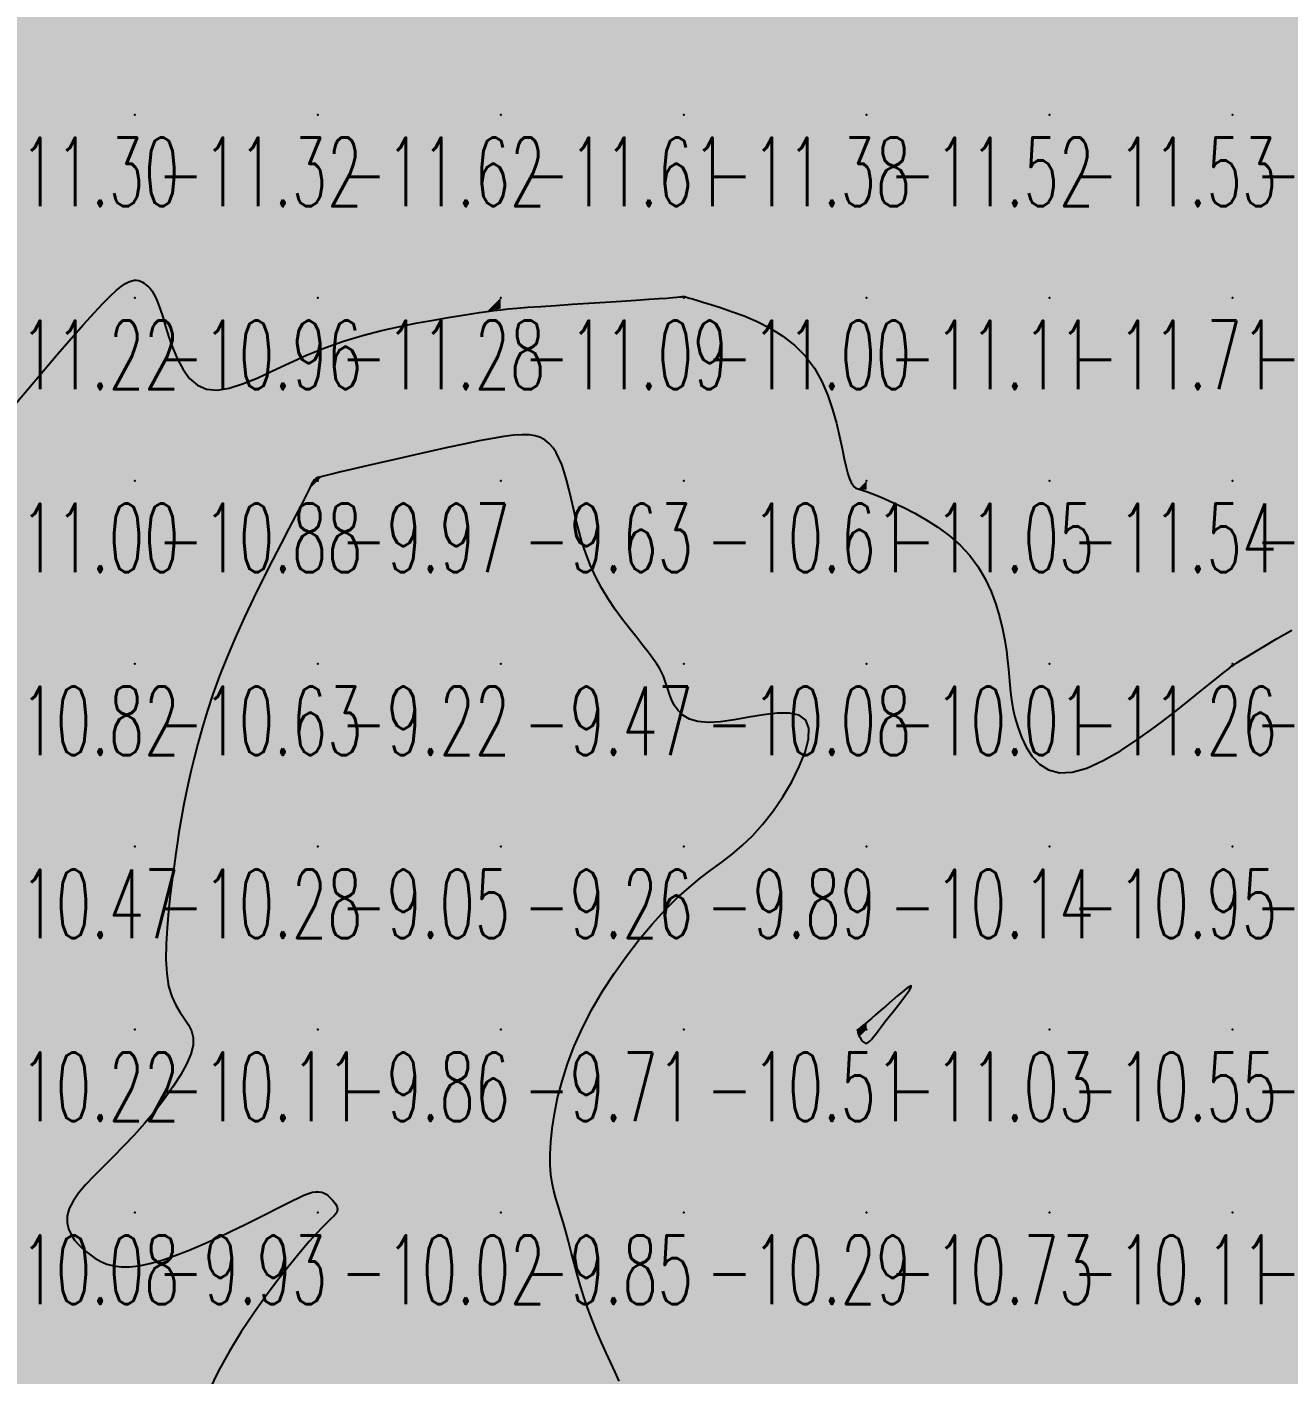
# Model space of a CAD drawing. Header units: millimetres. Extents: x 88261 to 90953, y 390274 to 392322.
# Drawn here: x 89844.4 to 89913.3, y 391308.4 to 391382 of the extents above; entities that cross this region are included whole.
import ezdxf
from ezdxf.enums import TextEntityAlignment as Align

# ---------------------------------------------------------------- set-up
doc = ezdxf.new("R2010")
doc.units = ezdxf.units.MM
doc.header["$LTSCALE"] = 25
for name, color, linetype in [('CN_03_00', 7, 'Continuous'), ('CN_04_00', 242, 'Continuous'), ('COTEAlt', 7, 'Continuous'), ('TN_COLORIAGE', 7, 'Continuous')]:
    doc.layers.add(name, color=color, linetype=linetype)
doc.styles.add('Simplex 1.0', font='Simplex.shx', dxfattribs={"width": 0.99, "height": 2.5})
doc.styles.get("Standard").update_dxf_attribs({"font": 'times.ttf'})

# ---------------------------------------------------------------- blocks, each defined once
blk = doc.blocks.new('COTE')
at = {"color": 0}
blk.add_point((0, 0), dxfattribs=at)
at = {"layer": 'COTEAlt'}
blk.add_attdef('ALT', text='', height=3.75, dxfattribs=at).set_placement((1.25, -1.25), align=Align.TOP_LEFT)

msp = doc.modelspace()

# ---------------------------------------------------------------- linework, layer by layer
at = {"layer": 'CN_03_00', "elevation": -11, "flags": 128}
msp.add_lwpolyline([(89843.638, 391361.329), (89844.431, 391362.273), (89845.237, 391363.227), (89846.028, 391364.154), (89846.773, 391365.017), (89847.445, 391365.78), (89848.02, 391366.414), (89848.503, 391366.925), (89848.905, 391367.327), (89849.237, 391367.632), (89849.509, 391367.856), (89849.732, 391368.01), (89849.918, 391368.11), (89850.076, 391368.168), (89850.217, 391368.196), (89850.344, 391368.2), (89850.458, 391368.183), (89850.563, 391368.148), (89850.66, 391368.098), (89850.75, 391368.036), (89850.837, 391367.966), (89850.922, 391367.891), (89851.008, 391367.811), (89851.096, 391367.718), (89851.187, 391367.599), (89851.285, 391367.441), (89851.391, 391367.234), (89851.506, 391366.965), (89851.633, 391366.621), (89851.774, 391366.192), (89851.932, 391365.672), (89852.113, 391365.089), (89852.327, 391364.478), (89852.581, 391363.875), (89852.884, 391363.314), (89853.244, 391362.831), (89853.671, 391362.461), (89854.171, 391362.24), (89854.751, 391362.191), (89855.408, 391362.296), (89856.135, 391362.526), (89856.928, 391362.85), (89857.779, 391363.24), (89858.683, 391363.665), (89859.634, 391364.097), (89860.627, 391364.505), (89861.652, 391364.865), (89862.692, 391365.177), (89863.726, 391365.444), (89864.732, 391365.671), (89865.69, 391365.862), (89866.579, 391366.021), (89867.378, 391366.153), (89868.065, 391366.262), (89868.63, 391366.352), (89869.096, 391366.425), (89869.498, 391366.487), (89869.87, 391366.539), (89870.245, 391366.584), (89870.657, 391366.627), (89871.139, 391366.669), (89871.727, 391366.715), (89872.442, 391366.766), (89873.26, 391366.822), (89874.145, 391366.881), (89875.063, 391366.941), (89875.977, 391367), (89876.853, 391367.056), (89877.654, 391367.109), (89878.346, 391367.154), (89878.901, 391367.193), (89879.329, 391367.224), (89879.646, 391367.249), (89879.872, 391367.268), (89880.022, 391367.283), (89880.115, 391367.293), (89880.169, 391367.3), (89880.2, 391367.305), (89880.224, 391367.308), (89880.244, 391367.31), (89880.261, 391367.31), (89880.276, 391367.309), (89880.29, 391367.306), (89880.304, 391367.303), (89880.318, 391367.299), (89880.334, 391367.294), (89880.355, 391367.288), (89880.391, 391367.277), (89880.457, 391367.256), (89880.567, 391367.223), (89880.735, 391367.171), (89880.975, 391367.098), (89881.299, 391366.998), (89881.723, 391366.867), (89882.253, 391366.702), (89882.869, 391366.495), (89883.546, 391366.241), (89884.257, 391365.934), (89884.974, 391365.567), (89885.673, 391365.133), (89886.327, 391364.628), (89886.908, 391364.044), (89887.397, 391363.381), (89887.8, 391362.658), (89888.127, 391361.899), (89888.389, 391361.13), (89888.598, 391360.375), (89888.765, 391359.658), (89888.902, 391359.004), (89889.019, 391358.438), (89889.126, 391357.979), (89889.226, 391357.618), (89889.319, 391357.344), (89889.407, 391357.144), (89889.49, 391357.004), (89889.568, 391356.911), (89889.643, 391356.853), (89889.716, 391356.817), (89889.788, 391356.79), (89889.871, 391356.765), (89889.975, 391356.734), (89890.114, 391356.69), (89890.298, 391356.626), (89890.54, 391356.536), (89890.851, 391356.412), (89891.243, 391356.247), (89891.723, 391356.035), (89892.275, 391355.774), (89892.877, 391355.464), (89893.508, 391355.103), (89894.146, 391354.692), (89894.77, 391354.229), (89895.358, 391353.714), (89895.889, 391353.146), (89896.346, 391352.526), (89896.731, 391351.868), (89897.05, 391351.186), (89897.31, 391350.494), (89897.518, 391349.808), (89897.679, 391349.143), (89897.801, 391348.512), (89897.891, 391347.932), (89897.954, 391347.412), (89897.999, 391346.942), (89898.034, 391346.506), (89898.068, 391346.09), (89898.108, 391345.678), (89898.164, 391345.255), (89898.244, 391344.806), (89898.355, 391344.316), (89898.506, 391343.778), (89898.707, 391343.218), (89898.967, 391342.67), (89899.296, 391342.168), (89899.702, 391341.746), (89900.196, 391341.44), (89900.787, 391341.282), (89901.484, 391341.307), (89902.29, 391341.537), (89903.178, 391341.942), (89904.117, 391342.479), (89905.072, 391343.106), (89906.011, 391343.78), (89906.902, 391344.459), (89907.71, 391345.101), (89908.403, 391345.661), (89908.957, 391346.109), (89909.382, 391346.45), (89909.694, 391346.698), (89909.913, 391346.87), (89910.057, 391346.981), (89910.143, 391347.045), (89910.189, 391347.079), (89910.215, 391347.099), (89910.237, 391347.117), (89910.276, 391347.147), (89910.351, 391347.2), (89910.482, 391347.285), (89910.688, 391347.415), (89910.99, 391347.6), (89911.406, 391347.851), (89911.957, 391348.179), (89912.656, 391348.59), (89913.485, 391349.072)], dxfattribs=at)
msp.add_lwpolyline([(89891.477, 391327.954), (89891.729, 391328.273), (89891.983, 391328.596), (89892.222, 391328.903), (89892.429, 391329.179), (89892.586, 391329.403), (89892.677, 391329.56), (89892.686, 391329.63), (89892.601, 391329.601), (89892.434, 391329.488), (89892.203, 391329.307), (89891.928, 391329.077), (89891.625, 391328.818), (89891.314, 391328.547), (89891.012, 391328.284), (89890.737, 391328.046), (89890.505, 391327.848), (89890.314, 391327.689), (89890.16, 391327.563), (89890.04, 391327.464), (89889.948, 391327.387), (89889.88, 391327.326), (89889.833, 391327.275), (89889.801, 391327.228), (89889.781, 391327.182), (89889.773, 391327.134), (89889.773, 391327.084), (89889.783, 391327.033), (89889.8, 391326.98), (89889.823, 391326.924), (89889.852, 391326.866), (89889.886, 391326.805), (89889.923, 391326.742), (89889.964, 391326.679), (89890.009, 391326.62), (89890.057, 391326.568), (89890.109, 391326.528), (89890.164, 391326.501), (89890.223, 391326.493), (89890.285, 391326.506), (89890.351, 391326.544), (89890.424, 391326.609), (89890.509, 391326.702), (89890.609, 391326.825), (89890.728, 391326.981), (89890.871, 391327.17), (89891.041, 391327.394), (89891.243, 391327.657), (89891.477, 391327.954)], close=True, dxfattribs=at)
at = {"layer": 'CN_04_00', "elevation": -10, "flags": 128}
msp.add_lwpolyline([(89876.716, 391308.026), (89876.499, 391308.518), (89876.263, 391309.036), (89876.014, 391309.578), (89875.759, 391310.142), (89875.505, 391310.726), (89875.257, 391311.327), (89875.024, 391311.945), (89874.809, 391312.576), (89874.612, 391313.212), (89874.43, 391313.847), (89874.261, 391314.471), (89874.102, 391315.078), (89873.952, 391315.659), (89873.806, 391316.207), (89873.663, 391316.713), (89873.522, 391317.174), (89873.386, 391317.603), (89873.26, 391318.016), (89873.149, 391318.429), (89873.056, 391318.861), (89872.989, 391319.327), (89872.95, 391319.844), (89872.945, 391320.429), (89872.978, 391321.095), (89873.055, 391321.836), (89873.18, 391322.643), (89873.359, 391323.507), (89873.597, 391324.417), (89873.898, 391325.365), (89874.268, 391326.341), (89874.712, 391327.335), (89875.231, 391328.338), (89875.815, 391329.335), (89876.45, 391330.314), (89877.121, 391331.259), (89877.815, 391332.158), (89878.517, 391332.996), (89879.214, 391333.759), (89879.891, 391334.433), (89880.539, 391335.011), (89881.157, 391335.513), (89881.753, 391335.966), (89882.33, 391336.398), (89882.895, 391336.835), (89883.452, 391337.304), (89884.006, 391337.832), (89884.563, 391338.447), (89885.121, 391339.164), (89885.66, 391339.955), (89886.151, 391340.785), (89886.567, 391341.613), (89886.88, 391342.402), (89887.062, 391343.114), (89887.086, 391343.712), (89886.924, 391344.156), (89886.559, 391344.421), (89886.024, 391344.533), (89885.359, 391344.527), (89884.607, 391344.44), (89883.811, 391344.309), (89883.012, 391344.171), (89882.254, 391344.063), (89881.577, 391344.022), (89881.016, 391344.074), (89880.565, 391344.212), (89880.21, 391344.419), (89879.937, 391344.676), (89879.731, 391344.967), (89879.578, 391345.273), (89879.464, 391345.578), (89879.375, 391345.863), (89879.297, 391346.117), (89879.221, 391346.346), (89879.138, 391346.561), (89879.04, 391346.775), (89878.918, 391346.999), (89878.763, 391347.245), (89878.567, 391347.525), (89878.322, 391347.851), (89878.023, 391348.23), (89877.678, 391348.662), (89877.302, 391349.139), (89876.909, 391349.656), (89876.511, 391350.207), (89876.121, 391350.786), (89875.754, 391351.388), (89875.422, 391352.007), (89875.137, 391352.636), (89874.893, 391353.27), (89874.686, 391353.901), (89874.509, 391354.524), (89874.355, 391355.132), (89874.218, 391355.717), (89874.092, 391356.275), (89873.969, 391356.797), (89873.846, 391357.279), (89873.717, 391357.719), (89873.579, 391358.117), (89873.431, 391358.472), (89873.269, 391358.784), (89873.09, 391359.052), (89872.891, 391359.277), (89872.669, 391359.457), (89872.421, 391359.593), (89872.136, 391359.686), (89871.804, 391359.737), (89871.414, 391359.747), (89870.957, 391359.719), (89870.421, 391359.652), (89869.795, 391359.55), (89869.069, 391359.413), (89868.24, 391359.243), (89867.333, 391359.049), (89866.38, 391358.838), (89865.414, 391358.62), (89864.467, 391358.404), (89863.572, 391358.196), (89862.761, 391358.007), (89862.067, 391357.845), (89861.514, 391357.716), (89861.09, 391357.617), (89860.779, 391357.545), (89860.56, 391357.494), (89860.416, 391357.459), (89860.327, 391357.436), (89860.274, 391357.42), (89860.24, 391357.406), (89860.208, 391357.391), (89860.175, 391357.373), (89860.143, 391357.352), (89860.111, 391357.329), (89860.08, 391357.303), (89860.051, 391357.274), (89860.023, 391357.242), (89859.998, 391357.207), (89859.973, 391357.167), (89859.942, 391357.106), (89859.892, 391357.006), (89859.815, 391356.851), (89859.7, 391356.622), (89859.538, 391356.301), (89859.317, 391355.872), (89859.027, 391355.316), (89858.664, 391354.623), (89858.238, 391353.808), (89857.767, 391352.893), (89857.266, 391351.902), (89856.751, 391350.857), (89856.239, 391349.78), (89855.747, 391348.693), (89855.289, 391347.62), (89854.88, 391346.579), (89854.519, 391345.579), (89854.203, 391344.624), (89853.927, 391343.718), (89853.688, 391342.867), (89853.483, 391342.075), (89853.307, 391341.346), (89853.158, 391340.685), (89853.031, 391340.093), (89852.922, 391339.552), (89852.827, 391339.042), (89852.741, 391338.54), (89852.66, 391338.026), (89852.579, 391337.478), (89852.493, 391336.875), (89852.399, 391336.196), (89852.294, 391335.426), (89852.187, 391334.587), (89852.088, 391333.704), (89852.008, 391332.807), (89851.958, 391331.922), (89851.948, 391331.077), (89851.99, 391330.3), (89852.094, 391329.618), (89852.264, 391329.05), (89852.483, 391328.58), (89852.725, 391328.182), (89852.967, 391327.831), (89853.183, 391327.502), (89853.348, 391327.169), (89853.439, 391326.807), (89853.43, 391326.391), (89853.303, 391325.903), (89853.068, 391325.349), (89852.739, 391324.744), (89852.33, 391324.104), (89851.858, 391323.441), (89851.337, 391322.772), (89850.782, 391322.109), (89850.208, 391321.469), (89849.629, 391320.861), (89849.062, 391320.288), (89848.518, 391319.747), (89848.013, 391319.237), (89847.56, 391318.755), (89847.175, 391318.299), (89846.869, 391317.867), (89846.659, 391317.458), (89846.553, 391317.07), (89846.544, 391316.703), (89846.617, 391316.357), (89846.76, 391316.033), (89846.959, 391315.731), (89847.203, 391315.451), (89847.478, 391315.194), (89847.77, 391314.961), (89848.071, 391314.751), (89848.386, 391314.572), (89848.724, 391314.428), (89849.093, 391314.325), (89849.504, 391314.27), (89849.965, 391314.268), (89850.485, 391314.326), (89851.074, 391314.449), (89851.735, 391314.641), (89852.454, 391314.891), (89853.211, 391315.187), (89853.988, 391315.515), (89854.765, 391315.863), (89855.522, 391316.217), (89856.241, 391316.564), (89856.901, 391316.893), (89857.489, 391317.19), (89858.005, 391317.455), (89858.456, 391317.687), (89858.848, 391317.886), (89859.188, 391318.052), (89859.482, 391318.184), (89859.735, 391318.282), (89859.955, 391318.347), (89860.147, 391318.378), (89860.314, 391318.379), (89860.461, 391318.355), (89860.589, 391318.308), (89860.702, 391318.245), (89860.803, 391318.168), (89860.895, 391318.082), (89860.982, 391317.991), (89861.065, 391317.899), (89861.143, 391317.806), (89861.211, 391317.712), (89861.265, 391317.619), (89861.304, 391317.525), (89861.322, 391317.432), (89861.316, 391317.339), (89861.283, 391317.246), (89861.219, 391317.151), (89861.117, 391317.039), (89860.97, 391316.895), (89860.77, 391316.701), (89860.511, 391316.44), (89860.184, 391316.097), (89859.784, 391315.653), (89859.301, 391315.092), (89858.735, 391314.403), (89858.104, 391313.601), (89857.433, 391312.706), (89856.744, 391311.738), (89856.063, 391310.717), (89855.414, 391309.664), (89854.82, 391308.599), (89854.306, 391307.542)], dxfattribs=at)
at = {"layer": 'TN_COLORIAGE', "color": 201}
for points in [[(89840.249, 391377.239, -11.504), (89850.249, 391377.239, -11.504), (89850.249, 391387.239, -11.504)], [(89840.249, 391387.239, -11.504), (89840.249, 391377.239, -11.504), (89850.249, 391387.239, -11.504)], [(89850.249, 391377.239, -11.251), (89860.249, 391377.239, -11.251), (89860.249, 391387.239, -11.251)], [(89850.249, 391387.239, -11.251), (89850.249, 391377.239, -11.251), (89860.249, 391387.239, -11.251)], [(89860.249, 391377.239, -11.457), (89870.249, 391377.239, -11.457), (89870.249, 391387.239, -11.457)], [(89860.249, 391387.239, -11.457), (89860.249, 391377.239, -11.457), (89870.249, 391387.239, -11.457)], [(89870.249, 391377.239, -11.347), (89880.249, 391377.239, -11.347), (89880.249, 391387.239, -11.347)], [(89870.249, 391387.239, -11.347), (89870.249, 391377.239, -11.347), (89880.249, 391387.239, -11.347)], [(89880.249, 391377.239, -11.979), (89890.249, 391377.239, -11.979), (89890.249, 391387.239, -11.979)], [(89880.249, 391387.239, -11.979), (89880.249, 391377.239, -11.979), (89890.249, 391387.239, -11.979)], [(89891.155, 391387.239, -11.517), (89897.255, 391384.246, -11.517), (89890.249, 391387.239, -11.517), (89890.249, 391377.239, -11.517)], [(89900.249, 391377.239, -11.292), (89910.249, 391377.239, -11.292), (89910.249, 391387.239, -11.292)], [(89900.249, 391384.193, -11.292), (89902.508, 391387.239, -11.292), (89900.249, 391377.239, -11.292), (89910.249, 391387.239, -11.292)], [(89910.249, 391377.239, -11), (89914.332, 391381.323, -11), (89910.249, 391387.239, -11), (89914.072, 391387.239, -11)], [(89900.249, 391384.193, -11.517), (89897.255, 391384.246, -11.517), (89900.249, 391377.239, -11.517), (89890.249, 391377.239, -11.517)], [(89914.332, 391381.323, -11.326), (89919.283, 391377.239, -11.326), (89910.249, 391377.239, -11.326)], [(89850.249, 391377.239, -11), (89850.249, 391368.464, -11), (89840.249, 391367.239, -11), (89848.543, 391367.239, -11)], [(89840.249, 391377.239, -11.32), (89840.249, 391367.239, -11.32), (89850.249, 391377.239, -11.32)], [(89860.249, 391377.239, -11), (89850.919, 391367.91, -11), (89850.249, 391377.239, -11), (89850.249, 391368.464, -11)], [(89860.249, 391377.239, -11), (89850.919, 391367.91, -11), (89860.249, 391367.239, -11), (89851.608, 391367.239, -11)], [(89860.249, 391367.239, -11.613), (89870.249, 391367.239, -11.613), (89870.249, 391377.239, -11.613)], [(89860.249, 391377.239, -11.613), (89860.249, 391367.239, -11.613), (89870.249, 391377.239, -11.613)], [(89880.249, 391377.239, -11), (89880.249, 391367.323, -11), (89870.249, 391367.239, -11), (89879.894, 391367.239, -11)], [(89870.249, 391377.239, -11.377), (89870.249, 391367.239, -11.377), (89880.249, 391377.239, -11.377)], [(89890.249, 391377.239, -11), (89880.31, 391367.3, -11), (89880.249, 391377.239, -11), (89880.249, 391367.323, -11)], [(89890.249, 391377.239, -11), (89880.31, 391367.3, -11), (89890.249, 391367.239, -11), (89880.518, 391367.239, -11)], [(89890.249, 391367.239, -11.529), (89900.249, 391367.239, -11.529), (89900.249, 391377.239, -11.529)], [(89890.249, 391377.239, -11.529), (89890.249, 391367.239, -11.529), (89900.249, 391377.239, -11.529)], [(89900.249, 391367.239, -11.326), (89910.249, 391367.239, -11.326), (89910.249, 391377.239, -11.326)], [(89900.249, 391377.239, -11.326), (89900.249, 391367.239, -11.326), (89910.249, 391377.239, -11.326)], [(89910.249, 391367.239, -11), (89919.901, 391376.891, -11), (89910.249, 391377.239, -11), (89919.283, 391377.239, -11)], [(89910.249, 391367.239, -11), (89919.901, 391376.891, -11), (89920.249, 391367.239, -11), (89920.249, 391376.263, -11)], [(89848.543, 391367.239, -11.217), (89840.249, 391357.257, -11.217), (89840.249, 391367.239, -11.217)], [(89853.292, 391360.283, -11.284), (89851.608, 391367.239, -11.284), (89860.249, 391367.239, -11.284)], [(89860.249, 391365.07, -11.284), (89853.292, 391360.283, -11.284), (89860.249, 391367.239, -11.284)], [(89860.249, 391367.239, -11), (89860.249, 391365.07, -11), (89870.249, 391367.239, -11), (89869.473, 391366.464, -11)], [(89870.249, 391366.647, -11.086), (89869.473, 391366.464, -11.086), (89870.249, 391367.239, -11.086)], [(89870.249, 391366.647, -11.086), (89879.894, 391367.239, -11.086), (89870.249, 391367.239, -11.086)], [(89887.956, 391364.947, -11.115), (89880.518, 391367.239, -11.115), (89890.249, 391367.239, -11.115)], [(89890.249, 391367.239, -11), (89887.956, 391364.947, -11), (89890.249, 391357.239, -11), (89889.105, 391357.239, -11)], [(89890.249, 391357.239, -11.711), (89900.249, 391357.239, -11.711), (89900.249, 391367.239, -11.711)], [(89890.249, 391367.239, -11.711), (89890.249, 391357.239, -11.711), (89900.249, 391367.239, -11.711)], [(89900.249, 391357.239, -11.966), (89910.249, 391357.239, -11.966), (89910.249, 391367.239, -11.966)], [(89900.249, 391367.239, -11.966), (89900.249, 391357.239, -11.966), (89910.249, 391367.239, -11.966)], [(89910.249, 391357.239, -11.322), (89920.249, 391357.239, -11.322), (89920.249, 391367.239, -11.322)], [(89910.249, 391367.239, -11.322), (89910.249, 391357.239, -11.322), (89920.249, 391367.239, -11.322)], [(89889.735, 391356.726, -11.05), (89889.105, 391357.239, -11.05), (89890.249, 391357.239, -11.05)], [(89890.249, 391356.759, -11.05), (89889.735, 391356.726, -11.05), (89890.249, 391357.239, -11.05)], [(89900.249, 391357.239, -11), (89896.728, 391353.719, -11), (89890.249, 391357.239, -11), (89890.249, 391356.759, -11)], [(89900.249, 391357.239, -11), (89896.728, 391353.719, -11), (89900.249, 391347.239, -11), (89898.172, 391347.239, -11)], [(89900.249, 391347.239, -11.671), (89910.249, 391347.239, -11.671), (89910.249, 391357.239, -11.671)], [(89900.249, 391357.239, -11.671), (89900.249, 391347.239, -11.671), (89910.249, 391357.239, -11.671)], [(89920.249, 391357.239, -11), (89920.249, 391353.02, -11), (89910.249, 391347.239, -11), (89910.312, 391347.239, -11)], [(89910.249, 391357.239, -11.174), (89910.249, 391347.239, -11.174), (89920.249, 391357.239, -11.174)], [(89897.927, 391344.918, -11.259), (89900.249, 391338.989, -11.259), (89900.249, 391347.239, -11.259)], [(89898.172, 391347.239, -11.259), (89897.927, 391344.918, -11.259), (89900.249, 391347.239, -11.259)], [(89900.249, 391347.239, -11), (89900.249, 391338.989, -11), (89910.249, 391347.239, -11), (89909.981, 391346.971, -11)], [(89910.249, 391347.095, -11.002), (89909.981, 391346.971, -11.002), (89910.249, 391347.239, -11.002)], [(89910.312, 391347.239, -11.002), (89910.249, 391347.095, -11.002), (89910.249, 391347.239, -11.002)], [(89890.865, 391327.239, -11.03), (89893.751, 391330.741, -11.03), (89890.249, 391327.239, -11.03)], [(89890.249, 391327.573, -11.03), (89893.751, 391330.741, -11.03), (89890.249, 391327.239, -11.03)], [(89890.249, 391327.573, -11.03), (89889.677, 391327.239, -11.03), (89890.249, 391327.239, -11.03)], [(89889.847, 391326.838, -11.03), (89889.677, 391327.239, -11.03), (89890.249, 391327.239, -11.03)], [(89889.847, 391326.838, -11.03), (89890.249, 391326.24, -11.03), (89890.249, 391327.239, -11.03)], [(89890.865, 391327.239, -11.03), (89890.249, 391326.24, -11.03), (89890.249, 391327.239, -11.03)]]:
    msp.add_solid(points, dxfattribs=at)
at = {"layer": 'TN_COLORIAGE', "color": 191}
for points in [[(89848.543, 391367.239, -10.955), (89850.249, 391368.464, -10.955), (89850.249, 391367.239, -10.955)], [(89850.249, 391368.464, -10.955), (89850.919, 391367.91, -10.955), (89850.249, 391367.239, -10.955)], [(89851.608, 391367.239, -10.955), (89850.919, 391367.91, -10.955), (89850.249, 391367.239, -10.955)], [(89840.249, 391357.239, -10.955), (89850.249, 391357.239, -10.955), (89850.249, 391367.239, -10.955)], [(89840.249, 391357.257, -10.955), (89848.543, 391367.239, -10.955), (89840.249, 391357.239, -10.955), (89850.249, 391367.239, -10.955)], [(89851.608, 391367.239, -10.876), (89853.292, 391360.283, -10.876), (89850.249, 391367.239, -10.876), (89850.249, 391357.239, -10.876)], [(89869.473, 391366.464, -10), (89860.476, 391357.467, -10), (89870.249, 391366.647, -10), (89870.249, 391359.769, -10)], [(89879.894, 391367.239, -10), (89870.249, 391366.647, -10), (89880.249, 391367.239, -10), (89870.249, 391359.769, -10)], [(89870.249, 391359.769, -10.997), (89872.944, 391359.934, -10.997), (89880.249, 391367.239, -10.997)], [(89880.249, 391367.239, -10), (89872.944, 391359.934, -10), (89880.249, 391357.239, -10), (89873.993, 391357.239, -10)], [(89879.894, 391367.239, -10.997), (89880.249, 391367.323, -10.997), (89880.249, 391367.239, -10.997)], [(89880.249, 391367.323, -10.997), (89880.31, 391367.3, -10.997), (89880.249, 391367.239, -10.997)], [(89880.518, 391367.239, -10.997), (89880.31, 391367.3, -10.997), (89880.249, 391367.239, -10.997)], [(89880.518, 391367.239, -10.614), (89887.956, 391364.947, -10.614), (89880.249, 391367.239, -10.614), (89880.249, 391357.239, -10.614)], [(89869.473, 391366.464, -10), (89860.249, 391365.07, -10), (89860.476, 391357.467, -10), (89860.249, 391357.433, -10)], [(89853.292, 391360.283, -10), (89860.249, 391365.07, -10), (89850.249, 391357.239, -10), (89860.249, 391357.433, -10)], [(89889.105, 391357.239, -10.614), (89887.956, 391364.947, -10.614), (89880.249, 391357.239, -10.614)], [(89840.249, 391347.239, -10.876), (89850.249, 391347.239, -10.876), (89850.249, 391357.239, -10.876)], [(89840.249, 391357.239, -10.876), (89840.249, 391347.239, -10.876), (89850.249, 391357.239, -10.876)], [(89860.249, 391357.433, -10.876), (89859.968, 391357.239, -10.876), (89850.249, 391357.239, -10.876)], [(89850.249, 391357.239, -10), (89859.968, 391357.239, -10), (89850.249, 391347.239, -10), (89859.864, 391356.855, -10)], [(89874.9, 391351.89, -10.614), (89873.993, 391357.239, -10.614), (89880.249, 391357.239, -10.614)], [(89880.249, 391357.239, -10), (89874.9, 391351.89, -10), (89880.249, 391347.239, -10), (89878.942, 391347.239, -10)], [(89889.105, 391357.239, -10.08), (89889.735, 391356.726, -10.08), (89880.249, 391357.239, -10.08), (89880.249, 391347.239, -10.08)], [(89854.739, 391347.239, -10.632), (89859.864, 391356.855, -10.632), (89850.249, 391347.239, -10.632)], [(89889.735, 391356.726, -10.012), (89890.249, 391356.759, -10.012), (89880.249, 391347.239, -10.012), (89890.249, 391347.239, -10.012)], [(89890.249, 391356.759, -10.012), (89896.728, 391353.719, -10.012), (89890.249, 391347.239, -10.012)], [(89898.172, 391347.239, -10.012), (89896.728, 391353.719, -10.012), (89890.249, 391347.239, -10.012)], [(89910.312, 391347.239, -10.761), (89920.249, 391353.02, -10.761), (89920.249, 391347.239, -10.761)], [(89840.249, 391337.239, -10.632), (89850.249, 391337.239, -10.632), (89850.249, 391347.239, -10.632)], [(89840.249, 391347.239, -10.632), (89840.249, 391337.239, -10.632), (89850.249, 391347.239, -10.632)], [(89850.249, 391347.239, -10), (89854.739, 391347.239, -10), (89850.249, 391337.239, -10), (89852.917, 391339.908, -10)], [(89879.265, 391346.255, -10.08), (89878.942, 391347.239, -10.08), (89880.249, 391347.239, -10.08)], [(89879.265, 391346.255, -10.08), (89880.249, 391342.92, -10.08), (89880.249, 391347.239, -10.08)], [(89880.249, 391347.239, -10), (89880.249, 391342.92, -10), (89890.249, 391347.239, -10), (89889.203, 391346.194, -10)], [(89890.249, 391337.239, -10), (89884.481, 391337.239, -10), (89890.249, 391347.239, -10), (89889.203, 391346.194, -10)], [(89897.927, 391344.918, -10.012), (89898.172, 391347.239, -10.012), (89890.249, 391337.239, -10.012), (89890.249, 391347.239, -10.012)], [(89909.981, 391346.971, -10.896), (89910.249, 391347.095, -10.896), (89900.249, 391337.239, -10.896), (89910.249, 391337.239, -10.896)], [(89909.981, 391346.971, -10.945), (89900.249, 391338.989, -10.945), (89900.249, 391337.239, -10.945)], [(89910.249, 391337.239, -10.761), (89920.249, 391337.239, -10.761), (89920.249, 391347.239, -10.761)], [(89910.249, 391347.095, -10.761), (89910.312, 391347.239, -10.761), (89910.249, 391337.239, -10.761), (89920.249, 391347.239, -10.761)], [(89900.249, 391338.989, -10.144), (89897.927, 391344.918, -10.144), (89900.249, 391337.239, -10.144), (89890.249, 391337.239, -10.144)], [(89852.54, 391337.239, -10.282), (89852.917, 391339.908, -10.282), (89850.249, 391337.239, -10.282)], [(89840.249, 391327.239, -10.282), (89850.249, 391327.239, -10.282), (89850.249, 391337.239, -10.282)], [(89840.249, 391337.239, -10.282), (89840.249, 391327.239, -10.282), (89850.249, 391337.239, -10.282)], [(89850.249, 391337.239, -10), (89852.54, 391337.239, -10), (89850.249, 391327.239, -10), (89851.317, 391328.308, -10)], [(89889.677, 391327.239, -10.144), (89890.249, 391327.573, -10.144), (89880.249, 391327.239, -10.144), (89890.249, 391337.239, -10.144)], [(89880.249, 391327.239, -10), (89880.249, 391335.529, -10), (89890.249, 391337.239, -10), (89884.481, 391337.239, -10)], [(89893.751, 391330.741, -10.144), (89890.249, 391327.573, -10.144), (89900.249, 391337.239, -10.144), (89890.249, 391337.239, -10.144)], [(89893.751, 391330.741, -10.55), (89890.865, 391327.239, -10.55), (89900.249, 391337.239, -10.55), (89900.249, 391327.239, -10.55)], [(89900.249, 391327.239, -10.896), (89910.249, 391327.239, -10.896), (89910.249, 391337.239, -10.896)], [(89900.249, 391337.239, -10.896), (89900.249, 391327.239, -10.896), (89910.249, 391337.239, -10.896)], [(89910.249, 391327.239, -10.771), (89920.249, 391327.239, -10.771), (89920.249, 391337.239, -10.771)], [(89910.249, 391337.239, -10.771), (89910.249, 391327.239, -10.771), (89920.249, 391337.239, -10.771)], [(89873.872, 391327.239, -10.512), (89880.249, 391335.529, -10.512), (89880.249, 391327.239, -10.512)], [(89851.317, 391328.308, -10.114), (89854.753, 391327.239, -10.114), (89850.249, 391327.239, -10.114)], [(89850.249, 391327.239, -10), (89850.249, 391321.083, -10), (89840.249, 391317.239, -10), (89845.497, 391317.239, -10)], [(89840.249, 391327.239, -10.114), (89840.249, 391317.239, -10.114), (89850.249, 391327.239, -10.114)], [(89854.753, 391327.239, -10.114), (89850.249, 391321.083, -10.114), (89850.249, 391327.239, -10.114)], [(89880.249, 391327.239, -10), (89872.534, 391319.524, -10), (89880.249, 391317.239, -10), (89873.66, 391317.239, -10)], [(89873.872, 391327.239, -10.512), (89872.534, 391319.524, -10.512), (89880.249, 391327.239, -10.512)], [(89889.677, 391327.239, -10.293), (89889.847, 391326.838, -10.293), (89880.249, 391327.239, -10.293), (89880.249, 391317.239, -10.293)], [(89890.249, 391317.239, -10.55), (89900.249, 391317.239, -10.55), (89900.249, 391327.239, -10.55)], [(89890.249, 391326.24, -10.55), (89890.865, 391327.239, -10.55), (89890.249, 391317.239, -10.55), (89900.249, 391327.239, -10.55)], [(89900.249, 391317.239, -10.577), (89910.249, 391317.239, -10.577), (89910.249, 391327.239, -10.577)], [(89900.249, 391327.239, -10.577), (89900.249, 391317.239, -10.577), (89910.249, 391327.239, -10.577)], [(89910.249, 391317.239, -10.99), (89920.249, 391317.239, -10.99), (89920.249, 391327.239, -10.99)], [(89910.249, 391327.239, -10.99), (89910.249, 391317.239, -10.99), (89920.249, 391327.239, -10.99)], [(89890.249, 391326.24, -10.293), (89889.847, 391326.838, -10.293), (89890.249, 391317.239, -10.293), (89880.249, 391317.239, -10.293)], [(89860.249, 391318.711, -10.024), (89857.728, 391317.239, -10.024), (89860.249, 391317.239, -10.024)], [(89861.008, 391317.999, -10.024), (89860.249, 391318.711, -10.024), (89860.249, 391317.239, -10.024)], [(89861.008, 391317.999, -10.024), (89861.611, 391317.239, -10.024), (89860.249, 391317.239, -10.024)], [(89840.249, 391307.239, -10), (89847.719, 391314.709, -10), (89840.249, 391317.239, -10), (89845.497, 391317.239, -10)], [(89850.249, 391307.239, -10), (89853.201, 391307.239, -10), (89860.249, 391317.239, -10), (89860.249, 391316.518, -10)], [(89850.249, 391307.239, -10), (89850.249, 391313.687, -10), (89860.249, 391317.239, -10), (89857.728, 391317.239, -10)], [(89860.249, 391316.518, -10.024), (89861.611, 391317.239, -10.024), (89860.249, 391317.239, -10.024)], [(89874.807, 391311.798, -10.293), (89873.66, 391317.239, -10.293), (89880.249, 391317.239, -10.293)], [(89880.249, 391317.239, -10), (89874.807, 391311.798, -10), (89880.249, 391307.239, -10), (89877.252, 391307.239, -10)], [(89880.249, 391307.239, -10.734), (89890.249, 391307.239, -10.734), (89890.249, 391317.239, -10.734)], [(89880.249, 391317.239, -10.734), (89880.249, 391307.239, -10.734), (89890.249, 391317.239, -10.734)], [(89890.249, 391307.239, -10.111), (89900.249, 391307.239, -10.111), (89900.249, 391317.239, -10.111)], [(89890.249, 391317.239, -10.111), (89890.249, 391307.239, -10.111), (89900.249, 391317.239, -10.111)], [(89900.249, 391307.239, -10.319), (89910.249, 391307.239, -10.319), (89910.249, 391317.239, -10.319)], [(89900.249, 391317.239, -10.319), (89900.249, 391307.239, -10.319), (89910.249, 391317.239, -10.319)], [(89910.249, 391307.239, -10.889), (89920.249, 391307.239, -10.889), (89920.249, 391317.239, -10.889)], [(89910.249, 391317.239, -10.889), (89910.249, 391307.239, -10.889), (89920.249, 391317.239, -10.889)], [(89840.249, 391307.239, -10), (89847.719, 391314.709, -10), (89850.249, 391307.239, -10), (89850.249, 391313.687, -10)]]:
    msp.add_solid(points, dxfattribs=at)
at = {"layer": 'TN_COLORIAGE', "color": 181}
for points in [[(89860.476, 391357.467, -9.632), (89870.249, 391359.769, -9.632), (89860.249, 391357.239, -9.632), (89870.249, 391357.239, -9.632)], [(89873.993, 391357.239, -9.632), (89872.944, 391359.934, -9.632), (89870.249, 391357.239, -9.632)], [(89872.944, 391359.934, -9.632), (89870.249, 391359.769, -9.632), (89870.249, 391357.239, -9.632)], [(89859.864, 391356.855, -9.224), (89854.739, 391347.239, -9.224), (89860.249, 391357.239, -9.224), (89860.249, 391347.239, -9.224)], [(89859.864, 391356.855, -9.975), (89859.968, 391357.239, -9.975), (89860.249, 391357.239, -9.975)], [(89859.968, 391357.239, -9.975), (89860.249, 391357.433, -9.975), (89860.249, 391357.239, -9.975)], [(89860.476, 391357.467, -9.975), (89860.249, 391357.433, -9.975), (89860.249, 391357.239, -9.975)], [(89860.249, 391347.239, -9.632), (89870.249, 391347.239, -9.632), (89870.249, 391357.239, -9.632)], [(89860.249, 391357.239, -9.632), (89860.249, 391347.239, -9.632), (89870.249, 391357.239, -9.632)], [(89873.993, 391357.239, -9.466), (89874.9, 391351.89, -9.466), (89870.249, 391357.239, -9.466), (89870.249, 391347.239, -9.466)], [(89878.942, 391347.239, -9.466), (89874.9, 391351.89, -9.466), (89870.249, 391347.239, -9.466)], [(89852.917, 391339.908, -9.05), (89852.54, 391337.239, -9.05), (89860.249, 391347.239, -9.05), (89860.249, 391337.239, -9.05)], [(89852.917, 391339.908, -9.224), (89854.739, 391347.239, -9.224), (89860.249, 391347.239, -9.224)], [(89860.249, 391337.239, -9.466), (89870.249, 391337.239, -9.466), (89870.249, 391347.239, -9.466)], [(89860.249, 391347.239, -9.466), (89860.249, 391337.239, -9.466), (89870.249, 391347.239, -9.466)], [(89878.942, 391347.239, -9.264), (89879.265, 391346.255, -9.264), (89870.249, 391347.239, -9.264), (89870.249, 391337.239, -9.264)], [(89880.249, 391342.92, -9.264), (89879.265, 391346.255, -9.264), (89880.249, 391337.239, -9.264), (89870.249, 391337.239, -9.264)], [(89889.203, 391346.194, -9.894), (89884.481, 391337.239, -9.894), (89880.249, 391337.239, -9.894)], [(89889.203, 391346.194, -9.894), (89880.249, 391342.92, -9.894), (89880.249, 391337.239, -9.894)], [(89854.753, 391327.239, -9.05), (89851.317, 391328.308, -9.05), (89860.249, 391327.239, -9.05), (89860.249, 391337.239, -9.05)], [(89851.317, 391328.308, -9.05), (89852.54, 391337.239, -9.05), (89860.249, 391337.239, -9.05)], [(89860.249, 391327.239, -9.264), (89870.249, 391327.239, -9.264), (89870.249, 391337.239, -9.264)], [(89860.249, 391337.239, -9.264), (89860.249, 391327.239, -9.264), (89870.249, 391337.239, -9.264)], [(89880.249, 391335.529, -9.709), (89873.872, 391327.239, -9.709), (89880.249, 391337.239, -9.709), (89870.249, 391327.239, -9.709)], [(89870.249, 391337.239, -9.894), (89870.249, 391327.239, -9.894), (89880.249, 391337.239, -9.894)], [(89884.481, 391337.239, -9.894), (89880.249, 391335.529, -9.894), (89880.249, 391337.239, -9.894)], [(89857.728, 391317.239, -9.861), (89860.249, 391318.711, -9.861), (89850.249, 391317.239, -9.861), (89860.249, 391327.239, -9.861)], [(89850.249, 391321.083, -9.861), (89854.753, 391327.239, -9.861), (89850.249, 391317.239, -9.861), (89860.249, 391327.239, -9.861)], [(89860.249, 391318.711, -9.709), (89861.008, 391317.999, -9.709), (89860.249, 391327.239, -9.709), (89870.249, 391327.239, -9.709)], [(89861.611, 391317.239, -9.709), (89861.008, 391317.999, -9.709), (89870.249, 391317.239, -9.709), (89870.249, 391327.239, -9.709)], [(89872.534, 391319.524, -9.709), (89873.872, 391327.239, -9.709), (89870.249, 391317.239, -9.709), (89870.249, 391327.239, -9.709)], [(89845.497, 391317.239, -9.929), (89850.249, 391321.083, -9.929), (89850.249, 391317.239, -9.929)], [(89873.66, 391317.239, -9.848), (89872.534, 391319.524, -9.848), (89870.249, 391317.239, -9.848)], [(89845.497, 391317.239, -9.929), (89847.719, 391314.709, -9.929), (89850.249, 391317.239, -9.929)], [(89850.249, 391313.687, -9.929), (89847.719, 391314.709, -9.929), (89850.249, 391317.239, -9.929)], [(89857.728, 391317.239, -9.929), (89850.249, 391313.687, -9.929), (89850.249, 391317.239, -9.929)], [(89860.249, 391307.239, -9.848), (89870.249, 391307.239, -9.848), (89870.249, 391317.239, -9.848)], [(89861.611, 391317.239, -9.693), (89860.249, 391316.518, -9.693), (89870.249, 391317.239, -9.693), (89860.249, 391307.239, -9.693)], [(89873.66, 391317.239, -9.755), (89874.807, 391311.798, -9.755), (89870.249, 391317.239, -9.755), (89870.249, 391307.239, -9.755)], [(89860.249, 391316.518, -9.693), (89853.201, 391307.239, -9.693), (89860.249, 391307.239, -9.693)], [(89877.252, 391307.239, -9.755), (89874.807, 391311.798, -9.755), (89870.249, 391307.239, -9.755)]]:
    msp.add_solid(points, dxfattribs=at)

# ---------------------------------------------------------------- block references
at = {"layer": 'COTEAlt'}
ref = msp.add_blockref('COTE', (89840.249, 391377.239), dxfattribs=at)
ref.add_attrib('ALT', '-11.30', dxfattribs={"height": 3.75, "style": 'Simplex 1.0', "width": 0.6}).set_placement((89841.499, 391375.989), align=Align.TOP_LEFT)
ref = msp.add_blockref('COTE', (89850.249, 391377.239), dxfattribs=at)
ref.add_attrib('ALT', '-11.32', dxfattribs={"height": 3.75, "style": 'Simplex 1.0', "width": 0.6}).set_placement((89851.499, 391375.989), align=Align.TOP_LEFT)
ref = msp.add_blockref('COTE', (89860.249, 391377.239), dxfattribs=at)
ref.add_attrib('ALT', '-11.62', dxfattribs={"height": 3.75, "style": 'Simplex 1.0', "width": 0.6}).set_placement((89861.499, 391375.989), align=Align.TOP_LEFT)
ref = msp.add_blockref('COTE', (89870.249, 391377.239), dxfattribs=at)
ref.add_attrib('ALT', '-11.61', dxfattribs={"height": 3.75, "style": 'Simplex 1.0', "width": 0.6}).set_placement((89871.499, 391375.989), align=Align.TOP_LEFT)
ref = msp.add_blockref('COTE', (89880.249, 391377.239), dxfattribs=at)
ref.add_attrib('ALT', '-11.38', dxfattribs={"height": 3.75, "style": 'Simplex 1.0', "width": 0.6}).set_placement((89881.499, 391375.989), align=Align.TOP_LEFT)
ref = msp.add_blockref('COTE', (89890.249, 391377.239), dxfattribs=at)
ref.add_attrib('ALT', '-11.52', dxfattribs={"height": 3.75, "style": 'Simplex 1.0', "width": 0.6}).set_placement((89891.499, 391375.989), align=Align.TOP_LEFT)
ref = msp.add_blockref('COTE', (89900.249, 391377.239), dxfattribs=at)
ref.add_attrib('ALT', '-11.53', dxfattribs={"height": 3.75, "style": 'Simplex 1.0', "width": 0.6}).set_placement((89901.499, 391375.989), align=Align.TOP_LEFT)
ref = msp.add_blockref('COTE', (89910.249, 391377.239), dxfattribs=at)
ref.add_attrib('ALT', '-11.33', dxfattribs={"height": 3.75, "style": 'Simplex 1.0', "width": 0.6}).set_placement((89911.499, 391375.989), align=Align.TOP_LEFT)
ref = msp.add_blockref('COTE', (89840.249, 391367.239), dxfattribs=at)
ref.add_attrib('ALT', '-11.22', dxfattribs={"height": 3.75, "style": 'Simplex 1.0', "width": 0.6}).set_placement((89841.499, 391365.989), align=Align.TOP_LEFT)
ref = msp.add_blockref('COTE', (89850.249, 391367.239), dxfattribs=at)
ref.add_attrib('ALT', '-10.96', dxfattribs={"height": 3.75, "style": 'Simplex 1.0', "width": 0.6}).set_placement((89851.499, 391365.989), align=Align.TOP_LEFT)
ref = msp.add_blockref('COTE', (89860.249, 391367.239), dxfattribs=at)
ref.add_attrib('ALT', '-11.28', dxfattribs={"height": 3.75, "style": 'Simplex 1.0', "width": 0.6}).set_placement((89861.499, 391365.989), align=Align.TOP_LEFT)
ref = msp.add_blockref('COTE', (89870.249, 391367.239), dxfattribs=at)
ref.add_attrib('ALT', '-11.09', dxfattribs={"height": 3.75, "style": 'Simplex 1.0', "width": 0.6}).set_placement((89871.499, 391365.989), align=Align.TOP_LEFT)
ref = msp.add_blockref('COTE', (89880.249, 391367.239), dxfattribs=at)
ref.add_attrib('ALT', '-11.00', dxfattribs={"height": 3.75, "style": 'Simplex 1.0', "width": 0.6}).set_placement((89881.499, 391365.989), align=Align.TOP_LEFT)
ref = msp.add_blockref('COTE', (89890.249, 391367.239), dxfattribs=at)
ref.add_attrib('ALT', '-11.11', dxfattribs={"height": 3.75, "style": 'Simplex 1.0', "width": 0.6}).set_placement((89891.499, 391365.989), align=Align.TOP_LEFT)
ref = msp.add_blockref('COTE', (89900.249, 391367.239), dxfattribs=at)
ref.add_attrib('ALT', '-11.71', dxfattribs={"height": 3.75, "style": 'Simplex 1.0', "width": 0.6}).set_placement((89901.499, 391365.989), align=Align.TOP_LEFT)
ref = msp.add_blockref('COTE', (89910.249, 391367.239), dxfattribs=at)
ref.add_attrib('ALT', '-11.97', dxfattribs={"height": 3.75, "style": 'Simplex 1.0', "width": 0.6}).set_placement((89911.499, 391365.989), align=Align.TOP_LEFT)
ref = msp.add_blockref('COTE', (89840.249, 391357.239), dxfattribs=at)
ref.add_attrib('ALT', '-11.00', dxfattribs={"height": 3.75, "style": 'Simplex 1.0', "width": 0.6}).set_placement((89841.499, 391355.989), align=Align.TOP_LEFT)
ref = msp.add_blockref('COTE', (89850.249, 391357.239), dxfattribs=at)
ref.add_attrib('ALT', '-10.88', dxfattribs={"height": 3.75, "style": 'Simplex 1.0', "width": 0.6}).set_placement((89851.499, 391355.989), align=Align.TOP_LEFT)
ref = msp.add_blockref('COTE', (89860.249, 391357.239), dxfattribs=at)
ref.add_attrib('ALT', '-9.97', dxfattribs={"height": 3.75, "style": 'Simplex 1.0', "width": 0.6}).set_placement((89861.499, 391355.989), align=Align.TOP_LEFT)
ref = msp.add_blockref('COTE', (89870.249, 391357.239), dxfattribs=at)
ref.add_attrib('ALT', '-9.63', dxfattribs={"height": 3.75, "style": 'Simplex 1.0', "width": 0.6}).set_placement((89871.499, 391355.989), align=Align.TOP_LEFT)
ref = msp.add_blockref('COTE', (89880.249, 391357.239), dxfattribs=at)
ref.add_attrib('ALT', '-10.61', dxfattribs={"height": 3.75, "style": 'Simplex 1.0', "width": 0.6}).set_placement((89881.499, 391355.989), align=Align.TOP_LEFT)
ref = msp.add_blockref('COTE', (89890.249, 391357.239), dxfattribs=at)
ref.add_attrib('ALT', '-11.05', dxfattribs={"height": 3.75, "style": 'Simplex 1.0', "width": 0.6}).set_placement((89891.499, 391355.989), align=Align.TOP_LEFT)
ref = msp.add_blockref('COTE', (89900.249, 391357.239), dxfattribs=at)
ref.add_attrib('ALT', '-11.54', dxfattribs={"height": 3.75, "style": 'Simplex 1.0', "width": 0.6}).set_placement((89901.499, 391355.989), align=Align.TOP_LEFT)
ref = msp.add_blockref('COTE', (89910.249, 391357.239), dxfattribs=at)
ref.add_attrib('ALT', '-11.67', dxfattribs={"height": 3.75, "style": 'Simplex 1.0', "width": 0.6}).set_placement((89911.499, 391355.989), align=Align.TOP_LEFT)
ref = msp.add_blockref('COTE', (89840.249, 391347.239), dxfattribs=at)
ref.add_attrib('ALT', '-10.82', dxfattribs={"height": 3.75, "style": 'Simplex 1.0', "width": 0.6}).set_placement((89841.499, 391345.989), align=Align.TOP_LEFT)
ref = msp.add_blockref('COTE', (89850.249, 391347.239), dxfattribs=at)
ref.add_attrib('ALT', '-10.63', dxfattribs={"height": 3.75, "style": 'Simplex 1.0', "width": 0.6}).set_placement((89851.499, 391345.989), align=Align.TOP_LEFT)
ref = msp.add_blockref('COTE', (89860.249, 391347.239), dxfattribs=at)
ref.add_attrib('ALT', '-9.22', dxfattribs={"height": 3.75, "style": 'Simplex 1.0', "width": 0.6}).set_placement((89861.499, 391345.989), align=Align.TOP_LEFT)
ref = msp.add_blockref('COTE', (89870.249, 391347.239), dxfattribs=at)
ref.add_attrib('ALT', '-9.47', dxfattribs={"height": 3.75, "style": 'Simplex 1.0', "width": 0.6}).set_placement((89871.499, 391345.989), align=Align.TOP_LEFT)
ref = msp.add_blockref('COTE', (89880.249, 391347.239), dxfattribs=at)
ref.add_attrib('ALT', '-10.08', dxfattribs={"height": 3.75, "style": 'Simplex 1.0', "width": 0.6}).set_placement((89881.499, 391345.989), align=Align.TOP_LEFT)
ref = msp.add_blockref('COTE', (89890.249, 391347.239), dxfattribs=at)
ref.add_attrib('ALT', '-10.01', dxfattribs={"height": 3.75, "style": 'Simplex 1.0', "width": 0.6}).set_placement((89891.499, 391345.989), align=Align.TOP_LEFT)
ref = msp.add_blockref('COTE', (89900.249, 391347.239), dxfattribs=at)
ref.add_attrib('ALT', '-11.26', dxfattribs={"height": 3.75, "style": 'Simplex 1.0', "width": 0.6}).set_placement((89901.499, 391345.989), align=Align.TOP_LEFT)
ref = msp.add_blockref('COTE', (89910.249, 391347.239), dxfattribs=at)
ref.add_attrib('ALT', '-11.00', dxfattribs={"height": 3.75, "style": 'Simplex 1.0', "width": 0.6}).set_placement((89911.499, 391345.989), align=Align.TOP_LEFT)
ref = msp.add_blockref('COTE', (89840.249, 391337.239), dxfattribs=at)
ref.add_attrib('ALT', '-10.47', dxfattribs={"height": 3.75, "style": 'Simplex 1.0', "width": 0.6}).set_placement((89841.499, 391335.989), align=Align.TOP_LEFT)
ref = msp.add_blockref('COTE', (89850.249, 391337.239), dxfattribs=at)
ref.add_attrib('ALT', '-10.28', dxfattribs={"height": 3.75, "style": 'Simplex 1.0', "width": 0.6}).set_placement((89851.499, 391335.989), align=Align.TOP_LEFT)
ref = msp.add_blockref('COTE', (89860.249, 391337.239), dxfattribs=at)
ref.add_attrib('ALT', '-9.05', dxfattribs={"height": 3.75, "style": 'Simplex 1.0', "width": 0.6}).set_placement((89861.499, 391335.989), align=Align.TOP_LEFT)
ref = msp.add_blockref('COTE', (89870.249, 391337.239), dxfattribs=at)
ref.add_attrib('ALT', '-9.26', dxfattribs={"height": 3.75, "style": 'Simplex 1.0', "width": 0.6}).set_placement((89871.499, 391335.989), align=Align.TOP_LEFT)
ref = msp.add_blockref('COTE', (89880.249, 391337.239), dxfattribs=at)
ref.add_attrib('ALT', '-9.89', dxfattribs={"height": 3.75, "style": 'Simplex 1.0', "width": 0.6}).set_placement((89881.499, 391335.989), align=Align.TOP_LEFT)
ref = msp.add_blockref('COTE', (89890.249, 391337.239), dxfattribs=at)
ref.add_attrib('ALT', '-10.14', dxfattribs={"height": 3.75, "style": 'Simplex 1.0', "width": 0.6}).set_placement((89891.499, 391335.989), align=Align.TOP_LEFT)
ref = msp.add_blockref('COTE', (89900.249, 391337.239), dxfattribs=at)
ref.add_attrib('ALT', '-10.95', dxfattribs={"height": 3.75, "style": 'Simplex 1.0', "width": 0.6}).set_placement((89901.499, 391335.989), align=Align.TOP_LEFT)
ref = msp.add_blockref('COTE', (89910.249, 391337.239), dxfattribs=at)
ref.add_attrib('ALT', '-10.90', dxfattribs={"height": 3.75, "style": 'Simplex 1.0', "width": 0.6}).set_placement((89911.499, 391335.989), align=Align.TOP_LEFT)
ref = msp.add_blockref('COTE', (89840.249, 391327.239), dxfattribs=at)
ref.add_attrib('ALT', '-10.22', dxfattribs={"height": 3.75, "style": 'Simplex 1.0', "width": 0.6}).set_placement((89841.499, 391325.989), align=Align.TOP_LEFT)
ref = msp.add_blockref('COTE', (89850.249, 391327.239), dxfattribs=at)
ref.add_attrib('ALT', '-10.11', dxfattribs={"height": 3.75, "style": 'Simplex 1.0', "width": 0.6}).set_placement((89851.499, 391325.989), align=Align.TOP_LEFT)
ref = msp.add_blockref('COTE', (89860.249, 391327.239), dxfattribs=at)
ref.add_attrib('ALT', '-9.86', dxfattribs={"height": 3.75, "style": 'Simplex 1.0', "width": 0.6}).set_placement((89861.499, 391325.989), align=Align.TOP_LEFT)
ref = msp.add_blockref('COTE', (89870.249, 391327.239), dxfattribs=at)
ref.add_attrib('ALT', '-9.71', dxfattribs={"height": 3.75, "style": 'Simplex 1.0', "width": 0.6}).set_placement((89871.499, 391325.989), align=Align.TOP_LEFT)
ref = msp.add_blockref('COTE', (89880.249, 391327.239), dxfattribs=at)
ref.add_attrib('ALT', '-10.51', dxfattribs={"height": 3.75, "style": 'Simplex 1.0', "width": 0.6}).set_placement((89881.499, 391325.989), align=Align.TOP_LEFT)
ref = msp.add_blockref('COTE', (89890.249, 391327.239), dxfattribs=at)
ref.add_attrib('ALT', '-11.03', dxfattribs={"height": 3.75, "style": 'Simplex 1.0', "width": 0.6}).set_placement((89891.499, 391325.989), align=Align.TOP_LEFT)
ref = msp.add_blockref('COTE', (89900.249, 391327.239), dxfattribs=at)
ref.add_attrib('ALT', '-10.55', dxfattribs={"height": 3.75, "style": 'Simplex 1.0', "width": 0.6}).set_placement((89901.499, 391325.989), align=Align.TOP_LEFT)
ref = msp.add_blockref('COTE', (89910.249, 391327.239), dxfattribs=at)
ref.add_attrib('ALT', '-10.58', dxfattribs={"height": 3.75, "style": 'Simplex 1.0', "width": 0.6}).set_placement((89911.499, 391325.989), align=Align.TOP_LEFT)
ref = msp.add_blockref('COTE', (89840.249, 391317.239), dxfattribs=at)
ref.add_attrib('ALT', '-10.08', dxfattribs={"height": 3.75, "style": 'Simplex 1.0', "width": 0.6}).set_placement((89841.499, 391315.989), align=Align.TOP_LEFT)
ref = msp.add_blockref('COTE', (89850.249, 391317.239), dxfattribs=at)
ref.add_attrib('ALT', '-9.93', dxfattribs={"height": 3.75, "style": 'Simplex 1.0', "width": 0.6}).set_placement((89851.499, 391315.989), align=Align.TOP_LEFT)
ref = msp.add_blockref('COTE', (89860.249, 391317.239), dxfattribs=at)
ref.add_attrib('ALT', '-10.02', dxfattribs={"height": 3.75, "style": 'Simplex 1.0', "width": 0.6}).set_placement((89861.499, 391315.989), align=Align.TOP_LEFT)
ref = msp.add_blockref('COTE', (89870.249, 391317.239), dxfattribs=at)
ref.add_attrib('ALT', '-9.85', dxfattribs={"height": 3.75, "style": 'Simplex 1.0', "width": 0.6}).set_placement((89871.499, 391315.989), align=Align.TOP_LEFT)
ref = msp.add_blockref('COTE', (89880.249, 391317.239), dxfattribs=at)
ref.add_attrib('ALT', '-10.29', dxfattribs={"height": 3.75, "style": 'Simplex 1.0', "width": 0.6}).set_placement((89881.499, 391315.989), align=Align.TOP_LEFT)
ref = msp.add_blockref('COTE', (89890.249, 391317.239), dxfattribs=at)
ref.add_attrib('ALT', '-10.73', dxfattribs={"height": 3.75, "style": 'Simplex 1.0', "width": 0.6}).set_placement((89891.499, 391315.989), align=Align.TOP_LEFT)
ref = msp.add_blockref('COTE', (89900.249, 391317.239), dxfattribs=at)
ref.add_attrib('ALT', '-10.11', dxfattribs={"height": 3.75, "style": 'Simplex 1.0', "width": 0.6}).set_placement((89901.499, 391315.989), align=Align.TOP_LEFT)
ref = msp.add_blockref('COTE', (89910.249, 391317.239), dxfattribs=at)
ref.add_attrib('ALT', '-10.32', dxfattribs={"height": 3.75, "style": 'Simplex 1.0', "width": 0.6}).set_placement((89911.499, 391315.989), align=Align.TOP_LEFT)

doc.saveas('drawing.dxf')
